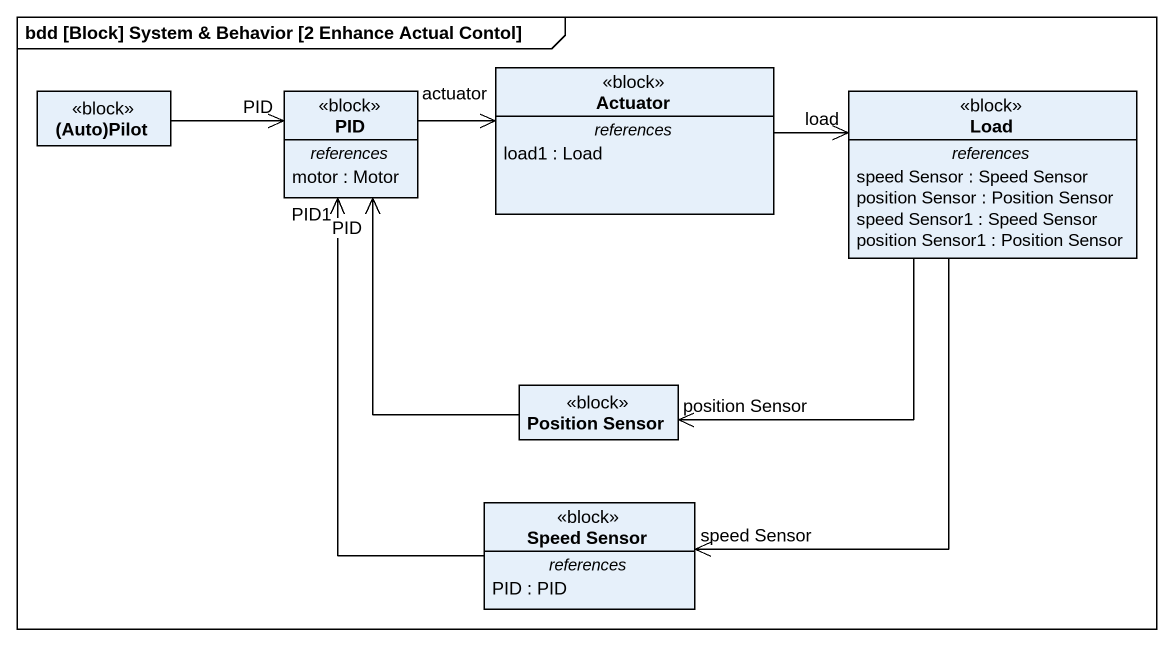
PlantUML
@startuml
mainframe bdd [Block] System & Behavior [2 Enhance Actual Contol]
hide circle
hide empty members
class "(Auto)Pilot" as Auto_Pilot <<block>>
class PID <<block>> {
  -- references --
  motor : Motor
}
class Actuator <<block>> {
  -- references --
  load1 : Load
}
class Load <<block>> {
  -- references --
  speed Sensor : Speed Sensor
  position Sensor : Position Sensor
  speed Sensor1 : Speed Sensor
  position Sensor1 : Position Sensor
}
class "Position Sensor" as Position_Sensor <<block>>
class "Speed Sensor" as Speed_Sensor <<block>> {
  -- references --
  PID : PID
}
Auto_Pilot -right-> "PID" PID
PID -right-> "actuator" Actuator
Actuator -right-> "load" Load
Load --> "position Sensor" Position_Sensor
Load --> "speed Sensor" Speed_Sensor
Position_Sensor -up-> "PID" PID
Speed_Sensor -up-> "PID1" PID
@enduml
